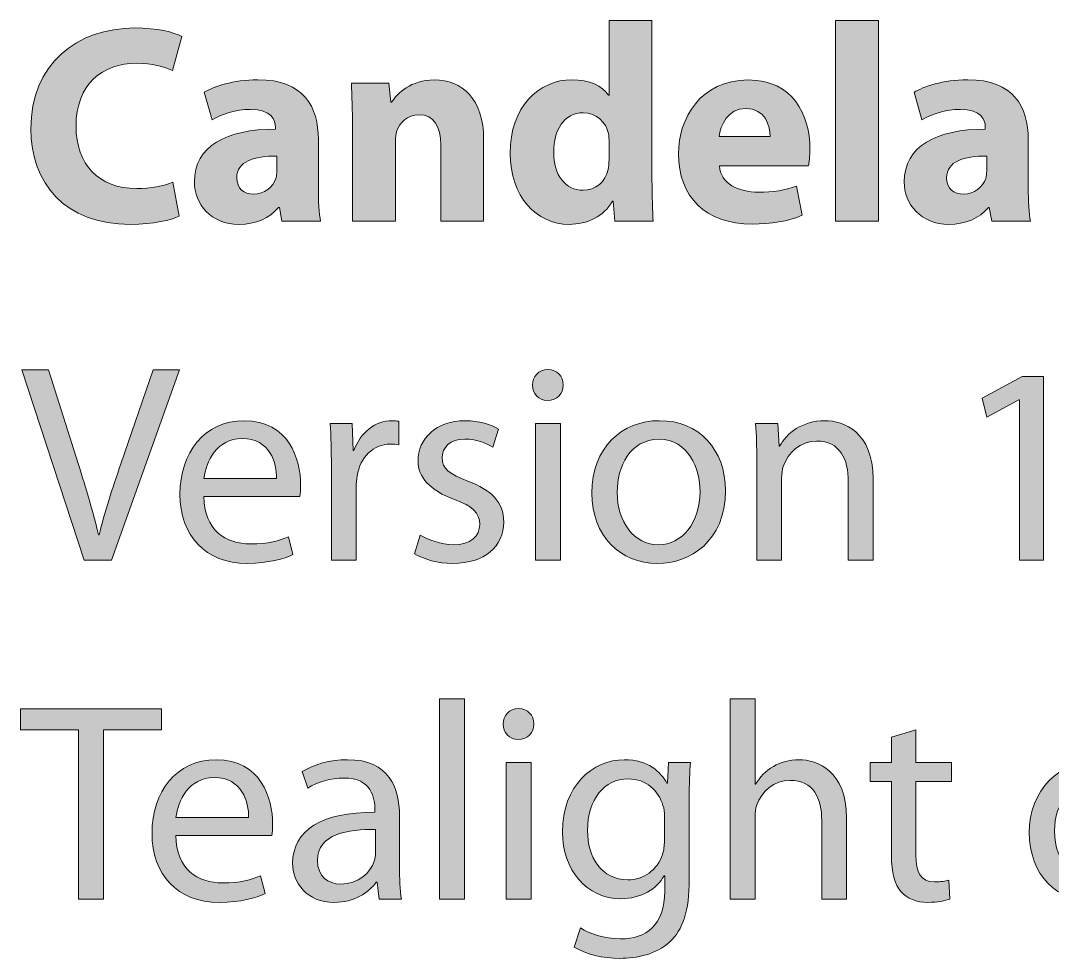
# Model space of a CAD drawing. Header units: inches. Extents: x 8 to 183, y -149 to -13.
# Drawn here: x 105.48 to 125.57, y -98.64 to -80.38 of the extents above; entities that cross this region are included whole.
import ezdxf

# ---------------------------------------------------------------- set-up
doc = ezdxf.new("R2010")
doc.units = ezdxf.units.IN
doc.header["$MEASUREMENT"] = 0
doc.layers.add('Layer 1', color=7, linetype='Continuous')

# ---------------------------------------------------------------- blocks, each defined once
blk = doc.blocks.new('block 7')
at = {"layer": 'Layer 1'}
h = blk.add_hatch(color=7, dxfattribs=at)
h.dxf.hatch_style = 2
edge = h.paths.add_edge_path()
edge.add_spline(control_points=[(108.565, -84.189), (108.417, -84.26), (108.064, -84.348), (107.619, -84.348), (106.337, -84.348), (105.677, -83.545), (105.677, -82.489), (105.677, -81.224), (106.579, -80.525), (107.701, -80.525), (108.136, -80.525), (108.466, -80.607), (108.615, -80.69), (108.615, -80.69), (108.439, -81.35), (108.439, -81.35), (108.274, -81.278), (108.037, -81.212), (107.734, -81.212), (107.074, -81.212), (106.557, -81.614), (106.557, -82.439), (106.557, -83.182), (106.997, -83.65), (107.74, -83.65), (107.998, -83.65), (108.274, -83.6), (108.444, -83.529), (108.444, -83.529), (108.565, -84.189), (108.565, -84.189)], knot_values=[0, 0, 0, 0, 1, 1, 1, 2, 2, 2, 3, 3, 3, 4, 4, 4, 5, 5, 5, 6, 6, 6, 7, 7, 7, 8, 8, 8, 9, 9, 9, 10, 10, 10, 10], degree=3, periodic=1)
h = blk.add_hatch(color=7, dxfattribs=at)
h.dxf.hatch_style = 2
edge = h.paths.add_edge_path()
edge.add_spline(control_points=[(117.772, -80.382), (117.772, -80.382), (117.772, -83.485), (117.772, -83.485), (117.772, -83.787), (117.783, -84.106), (117.794, -84.288), (117.794, -84.288), (117.051, -84.288), (117.051, -84.288), (117.051, -84.288), (117.018, -83.897), (117.018, -83.897), (117.018, -83.897), (117.002, -83.897), (117.002, -83.897), (116.837, -84.194), (116.507, -84.348), (116.16, -84.348), (115.522, -84.348), (115.01, -83.804), (115.01, -82.967), (115.005, -82.06), (115.572, -81.532), (116.215, -81.532), (116.551, -81.532), (116.804, -81.653), (116.925, -81.834), (116.925, -81.834), (116.936, -81.834), (116.936, -81.834), (116.936, -81.834), (116.936, -80.382), (116.936, -80.382), (116.936, -80.382), (117.772, -80.382), (117.772, -80.382)], knot_values=[0, 0, 0, 0, 1, 1, 1, 2, 2, 2, 3, 3, 3, 4, 4, 4, 5, 5, 5, 6, 6, 6, 7, 7, 7, 8, 8, 8, 9, 9, 9, 10, 10, 10, 11, 11, 11, 12, 12, 12, 12], degree=3, periodic=1)
edge = h.paths.add_edge_path()
edge.add_spline(control_points=[(116.936, -82.736), (116.936, -82.692), (116.936, -82.632), (116.925, -82.582), (116.875, -82.362), (116.694, -82.175), (116.435, -82.175), (116.05, -82.175), (115.858, -82.516), (115.858, -82.94), (115.858, -83.397), (116.083, -83.683), (116.43, -83.683), (116.672, -83.683), (116.87, -83.518), (116.919, -83.281), (116.93, -83.22), (116.936, -83.154), (116.936, -83.089), (116.936, -83.089), (116.936, -82.736), (116.936, -82.736)], knot_values=[0, 0, 0, 0, 1, 1, 1, 2, 2, 2, 3, 3, 3, 4, 4, 4, 5, 5, 5, 6, 6, 6, 7, 7, 7, 7], degree=3, periodic=1)
h = blk.add_hatch(color=7, dxfattribs=at)
h.dxf.hatch_style = 2
h.paths.add_polyline_path([(121.346, -80.382), (122.182, -80.382), (122.182, -84.288), (121.346, -84.288)])
h = blk.add_hatch(color=7, dxfattribs=at)
h.dxf.hatch_style = 2
edge = h.paths.add_edge_path()
edge.add_spline(control_points=[(111.276, -83.639), (111.276, -83.892), (111.287, -84.139), (111.32, -84.288), (111.32, -84.288), (110.567, -84.288), (110.567, -84.288), (110.567, -84.288), (110.517, -84.018), (110.517, -84.018), (110.517, -84.018), (110.501, -84.018), (110.501, -84.018), (110.325, -84.233), (110.05, -84.348), (109.73, -84.348), (109.186, -84.348), (108.861, -83.952), (108.861, -83.523), (108.861, -82.824), (109.488, -82.494), (110.44, -82.494), (110.44, -82.494), (110.44, -82.461), (110.44, -82.461), (110.44, -82.313), (110.363, -82.109), (109.951, -82.109), (109.675, -82.109), (109.384, -82.203), (109.208, -82.313), (109.208, -82.313), (109.054, -81.774), (109.054, -81.774), (109.241, -81.669), (109.61, -81.532), (110.099, -81.532), (110.996, -81.532), (111.276, -82.06), (111.276, -82.698), (111.276, -82.698), (111.276, -83.639), (111.276, -83.639)], knot_values=[0, 0, 0, 0, 1, 1, 1, 2, 2, 2, 3, 3, 3, 4, 4, 4, 5, 5, 5, 6, 6, 6, 7, 7, 7, 8, 8, 8, 9, 9, 9, 10, 10, 10, 11, 11, 11, 12, 12, 12, 13, 13, 13, 14, 14, 14, 14], degree=3, periodic=1)
edge = h.paths.add_edge_path()
edge.add_spline(control_points=[(110.468, -83.017), (110.027, -83.017), (109.686, -83.121), (109.686, -83.441), (109.686, -83.655), (109.829, -83.76), (110.016, -83.76), (110.22, -83.76), (110.396, -83.622), (110.451, -83.452), (110.462, -83.408), (110.468, -83.358), (110.468, -83.308), (110.468, -83.308), (110.468, -83.017), (110.468, -83.017)], knot_values=[0, 0, 0, 0, 1, 1, 1, 2, 2, 2, 3, 3, 3, 4, 4, 4, 5, 5, 5, 5], degree=3, periodic=1)
h = blk.add_hatch(color=7, dxfattribs=at)
h.dxf.hatch_style = 2
edge = h.paths.add_edge_path()
edge.add_spline(control_points=[(111.941, -82.456), (111.941, -82.12), (111.93, -81.84), (111.919, -81.598), (111.919, -81.598), (112.645, -81.598), (112.645, -81.598), (112.645, -81.598), (112.684, -81.972), (112.684, -81.972), (112.684, -81.972), (112.701, -81.972), (112.701, -81.972), (112.81, -81.796), (113.08, -81.537), (113.531, -81.537), (114.081, -81.537), (114.494, -81.906), (114.494, -82.698), (114.494, -82.698), (114.494, -84.288), (114.494, -84.288), (114.494, -84.288), (113.658, -84.288), (113.658, -84.288), (113.658, -84.288), (113.658, -82.797), (113.658, -82.797), (113.658, -82.45), (113.537, -82.214), (113.234, -82.214), (113.003, -82.214), (112.866, -82.373), (112.805, -82.527), (112.783, -82.582), (112.778, -82.659), (112.778, -82.736), (112.778, -82.736), (112.778, -84.288), (112.778, -84.288), (112.778, -84.288), (111.941, -84.288), (111.941, -84.288), (111.941, -84.288), (111.941, -82.456), (111.941, -82.456)], knot_values=[0, 0, 0, 0, 1, 1, 1, 2, 2, 2, 3, 3, 3, 4, 4, 4, 5, 5, 5, 6, 6, 6, 7, 7, 7, 8, 8, 8, 9, 9, 9, 10, 10, 10, 11, 11, 11, 12, 12, 12, 13, 13, 13, 14, 14, 14, 15, 15, 15, 15], degree=3, periodic=1)
h = blk.add_hatch(color=7, dxfattribs=at)
h.dxf.hatch_style = 2
edge = h.paths.add_edge_path()
edge.add_spline(control_points=[(119.086, -83.209), (119.108, -83.556), (119.455, -83.721), (119.845, -83.721), (120.131, -83.721), (120.362, -83.683), (120.588, -83.606), (120.588, -83.606), (120.698, -84.172), (120.698, -84.172), (120.423, -84.288), (120.087, -84.343), (119.724, -84.343), (118.811, -84.343), (118.288, -83.815), (118.288, -82.973), (118.288, -82.291), (118.712, -81.537), (119.647, -81.537), (120.516, -81.537), (120.846, -82.214), (120.846, -82.879), (120.846, -83.022), (120.83, -83.149), (120.819, -83.209), (120.819, -83.209), (119.086, -83.209), (119.086, -83.209)], knot_values=[0, 0, 0, 0, 1, 1, 1, 2, 2, 2, 3, 3, 3, 4, 4, 4, 5, 5, 5, 6, 6, 6, 7, 7, 7, 8, 8, 8, 9, 9, 9, 9], degree=3, periodic=1)
edge = h.paths.add_edge_path()
edge.add_spline(control_points=[(120.071, -82.637), (120.071, -82.434), (119.983, -82.093), (119.598, -82.093), (119.246, -82.093), (119.103, -82.417), (119.08, -82.637), (119.08, -82.637), (120.071, -82.637), (120.071, -82.637)], knot_values=[0, 0, 0, 0, 1, 1, 1, 2, 2, 2, 3, 3, 3, 3], degree=3, periodic=1)
h = blk.add_hatch(color=7, dxfattribs=at)
h.dxf.hatch_style = 2
edge = h.paths.add_edge_path()
edge.add_spline(control_points=[(125.098, -83.639), (125.098, -83.892), (125.109, -84.139), (125.142, -84.288), (125.142, -84.288), (124.388, -84.288), (124.388, -84.288), (124.388, -84.288), (124.339, -84.018), (124.339, -84.018), (124.339, -84.018), (124.322, -84.018), (124.322, -84.018), (124.146, -84.233), (123.871, -84.348), (123.552, -84.348), (123.008, -84.348), (122.683, -83.952), (122.683, -83.523), (122.683, -82.824), (123.31, -82.494), (124.262, -82.494), (124.262, -82.494), (124.262, -82.461), (124.262, -82.461), (124.262, -82.313), (124.185, -82.109), (123.772, -82.109), (123.497, -82.109), (123.205, -82.203), (123.029, -82.313), (123.029, -82.313), (122.875, -81.774), (122.875, -81.774), (123.062, -81.669), (123.431, -81.532), (123.921, -81.532), (124.817, -81.532), (125.098, -82.06), (125.098, -82.698), (125.098, -82.698), (125.098, -83.639), (125.098, -83.639)], knot_values=[0, 0, 0, 0, 1, 1, 1, 2, 2, 2, 3, 3, 3, 4, 4, 4, 5, 5, 5, 6, 6, 6, 7, 7, 7, 8, 8, 8, 9, 9, 9, 10, 10, 10, 11, 11, 11, 12, 12, 12, 13, 13, 13, 14, 14, 14, 14], degree=3, periodic=1)
edge = h.paths.add_edge_path()
edge.add_spline(control_points=[(124.289, -83.017), (123.849, -83.017), (123.508, -83.121), (123.508, -83.441), (123.508, -83.655), (123.651, -83.76), (123.838, -83.76), (124.042, -83.76), (124.218, -83.622), (124.273, -83.452), (124.284, -83.408), (124.289, -83.358), (124.289, -83.308), (124.289, -83.308), (124.289, -83.017), (124.289, -83.017)], knot_values=[0, 0, 0, 0, 1, 1, 1, 2, 2, 2, 3, 3, 3, 4, 4, 4, 5, 5, 5, 5], degree=3, periodic=1)
h = blk.add_hatch(color=7, dxfattribs=at)
h.dxf.hatch_style = 2
edge = h.paths.add_edge_path()
edge.add_spline(control_points=[(106.717, -90.888), (106.717, -90.888), (105.501, -87.18), (105.501, -87.18), (105.501, -87.18), (106.024, -87.18), (106.024, -87.18), (106.024, -87.18), (106.601, -89.006), (106.601, -89.006), (106.755, -89.507), (106.893, -89.958), (106.997, -90.393), (106.997, -90.393), (107.008, -90.393), (107.008, -90.393), (107.113, -89.964), (107.261, -89.496), (107.432, -89.012), (107.432, -89.012), (108.059, -87.18), (108.059, -87.18), (108.059, -87.18), (108.571, -87.18), (108.571, -87.18), (108.571, -87.18), (107.245, -90.888), (107.245, -90.888), (107.245, -90.888), (106.717, -90.888), (106.717, -90.888)], knot_values=[0, 0, 0, 0, 1, 1, 1, 2, 2, 2, 3, 3, 3, 4, 4, 4, 5, 5, 5, 6, 6, 6, 7, 7, 7, 8, 8, 8, 9, 9, 9, 10, 10, 10, 10], degree=3, periodic=1)
h = blk.add_hatch(color=7, dxfattribs=at)
h.dxf.hatch_style = 2
edge = h.paths.add_edge_path()
edge.add_spline(control_points=[(116.044, -87.477), (116.044, -87.642), (115.929, -87.774), (115.736, -87.774), (115.56, -87.774), (115.445, -87.642), (115.445, -87.477), (115.445, -87.312), (115.566, -87.174), (115.747, -87.174), (115.923, -87.174), (116.044, -87.306), (116.044, -87.477)], knot_values=[0, 0, 0, 0, 1, 1, 1, 2, 2, 2, 3, 3, 3, 4, 4, 4, 4], degree=3, periodic=1)
h.paths.add_polyline_path([(115.505, -90.888), (115.505, -88.225), (115.99, -88.225), (115.99, -90.888)])
h = blk.add_hatch(color=7, dxfattribs=at)
h.dxf.hatch_style = 2
h.paths.add_polyline_path([(124.927, -87.763), (124.916, -87.763), (124.294, -88.099), (124.201, -87.73), (124.982, -87.312), (125.395, -87.312), (125.395, -90.888), (124.927, -90.888)])
h = blk.add_hatch(color=7, dxfattribs=at)
h.dxf.hatch_style = 2
edge = h.paths.add_edge_path()
edge.add_spline(control_points=[(109.043, -89.644), (109.054, -90.299), (109.467, -90.569), (109.956, -90.569), (110.303, -90.569), (110.517, -90.508), (110.693, -90.431), (110.693, -90.431), (110.782, -90.778), (110.782, -90.778), (110.611, -90.855), (110.314, -90.948), (109.89, -90.948), (109.07, -90.948), (108.581, -90.403), (108.581, -89.6), (108.581, -88.797), (109.054, -88.17), (109.83, -88.17), (110.704, -88.17), (110.93, -88.929), (110.93, -89.419), (110.93, -89.518), (110.925, -89.589), (110.914, -89.644), (110.914, -89.644), (109.043, -89.644), (109.043, -89.644)], knot_values=[0, 0, 0, 0, 1, 1, 1, 2, 2, 2, 3, 3, 3, 4, 4, 4, 5, 5, 5, 6, 6, 6, 7, 7, 7, 8, 8, 8, 9, 9, 9, 9], degree=3, periodic=1)
edge = h.paths.add_edge_path()
edge.add_spline(control_points=[(110.462, -89.298), (110.468, -88.995), (110.336, -88.517), (109.791, -88.517), (109.296, -88.517), (109.087, -88.962), (109.048, -89.298), (109.048, -89.298), (110.462, -89.298), (110.462, -89.298)], knot_values=[0, 0, 0, 0, 1, 1, 1, 2, 2, 2, 3, 3, 3, 3], degree=3, periodic=1)
h = blk.add_hatch(color=7, dxfattribs=at)
h.dxf.hatch_style = 2
edge = h.paths.add_edge_path()
edge.add_spline(control_points=[(111.529, -89.056), (111.529, -88.742), (111.524, -88.473), (111.507, -88.225), (111.507, -88.225), (111.931, -88.225), (111.931, -88.225), (111.931, -88.225), (111.953, -88.753), (111.953, -88.753), (111.953, -88.753), (111.969, -88.753), (111.969, -88.753), (112.09, -88.396), (112.387, -88.17), (112.712, -88.17), (112.761, -88.17), (112.8, -88.176), (112.844, -88.181), (112.844, -88.181), (112.844, -88.638), (112.844, -88.638), (112.794, -88.627), (112.745, -88.627), (112.679, -88.627), (112.338, -88.627), (112.096, -88.88), (112.03, -89.243), (112.019, -89.309), (112.013, -89.391), (112.013, -89.468), (112.013, -89.468), (112.013, -90.888), (112.013, -90.888), (112.013, -90.888), (111.529, -90.888), (111.529, -90.888), (111.529, -90.888), (111.529, -89.056), (111.529, -89.056)], knot_values=[0, 0, 0, 0, 1, 1, 1, 2, 2, 2, 3, 3, 3, 4, 4, 4, 5, 5, 5, 6, 6, 6, 7, 7, 7, 8, 8, 8, 9, 9, 9, 10, 10, 10, 11, 11, 11, 12, 12, 12, 13, 13, 13, 13], degree=3, periodic=1)
h = blk.add_hatch(color=7, dxfattribs=at)
h.dxf.hatch_style = 2
edge = h.paths.add_edge_path()
edge.add_spline(control_points=[(113.261, -90.398), (113.41, -90.486), (113.663, -90.585), (113.905, -90.585), (114.251, -90.585), (114.417, -90.415), (114.417, -90.189), (114.417, -89.958), (114.279, -89.837), (113.927, -89.705), (113.443, -89.529), (113.217, -89.27), (113.217, -88.951), (113.217, -88.522), (113.569, -88.17), (114.136, -88.17), (114.405, -88.17), (114.642, -88.242), (114.785, -88.335), (114.785, -88.335), (114.67, -88.687), (114.67, -88.687), (114.565, -88.621), (114.373, -88.528), (114.125, -88.528), (113.839, -88.528), (113.685, -88.693), (113.685, -88.891), (113.685, -89.111), (113.839, -89.21), (114.186, -89.347), (114.642, -89.518), (114.884, -89.749), (114.884, -90.145), (114.884, -90.618), (114.516, -90.948), (113.894, -90.948), (113.602, -90.948), (113.333, -90.871), (113.146, -90.761), (113.146, -90.761), (113.261, -90.398), (113.261, -90.398)], knot_values=[0, 0, 0, 0, 1, 1, 1, 2, 2, 2, 3, 3, 3, 4, 4, 4, 5, 5, 5, 6, 6, 6, 7, 7, 7, 8, 8, 8, 9, 9, 9, 10, 10, 10, 11, 11, 11, 12, 12, 12, 13, 13, 13, 14, 14, 14, 14], degree=3, periodic=1)
h = blk.add_hatch(color=7, dxfattribs=at)
h.dxf.hatch_style = 2
edge = h.paths.add_edge_path()
edge.add_spline(control_points=[(119.202, -89.534), (119.202, -90.519), (118.514, -90.948), (117.876, -90.948), (117.161, -90.948), (116.6, -90.42), (116.6, -89.578), (116.6, -88.693), (117.188, -88.17), (117.92, -88.17), (118.685, -88.17), (119.202, -88.726), (119.202, -89.534)], knot_values=[0, 0, 0, 0, 1, 1, 1, 2, 2, 2, 3, 3, 3, 4, 4, 4, 4], degree=3, periodic=1)
edge = h.paths.add_edge_path()
edge.add_spline(control_points=[(117.095, -89.562), (117.095, -90.145), (117.425, -90.585), (117.898, -90.585), (118.36, -90.585), (118.707, -90.15), (118.707, -89.551), (118.707, -89.1), (118.481, -88.533), (117.909, -88.533), (117.342, -88.533), (117.095, -89.061), (117.095, -89.562)], knot_values=[0, 0, 0, 0, 1, 1, 1, 2, 2, 2, 3, 3, 3, 4, 4, 4, 4], degree=3, periodic=1)
h = blk.add_hatch(color=7, dxfattribs=at)
h.dxf.hatch_style = 2
edge = h.paths.add_edge_path()
edge.add_spline(control_points=[(119.812, -88.946), (119.812, -88.665), (119.806, -88.445), (119.79, -88.225), (119.79, -88.225), (120.219, -88.225), (120.219, -88.225), (120.219, -88.225), (120.247, -88.665), (120.247, -88.665), (120.247, -88.665), (120.257, -88.665), (120.257, -88.665), (120.39, -88.418), (120.698, -88.17), (121.138, -88.17), (121.506, -88.17), (122.078, -88.39), (122.078, -89.303), (122.078, -89.303), (122.078, -90.888), (122.078, -90.888), (122.078, -90.888), (121.594, -90.888), (121.594, -90.888), (121.594, -90.888), (121.594, -89.353), (121.594, -89.353), (121.594, -88.924), (121.435, -88.566), (120.978, -88.566), (120.665, -88.566), (120.417, -88.792), (120.329, -89.061), (120.307, -89.122), (120.296, -89.204), (120.296, -89.287), (120.296, -89.287), (120.296, -90.888), (120.296, -90.888), (120.296, -90.888), (119.812, -90.888), (119.812, -90.888), (119.812, -90.888), (119.812, -88.946), (119.812, -88.946)], knot_values=[0, 0, 0, 0, 1, 1, 1, 2, 2, 2, 3, 3, 3, 4, 4, 4, 5, 5, 5, 6, 6, 6, 7, 7, 7, 8, 8, 8, 9, 9, 9, 10, 10, 10, 11, 11, 11, 12, 12, 12, 13, 13, 13, 14, 14, 14, 15, 15, 15, 15], degree=3, periodic=1)
h = blk.add_hatch(color=7, dxfattribs=at)
h.dxf.hatch_style = 2
h.paths.add_polyline_path([(113.635, -93.582), (114.12, -93.582), (114.12, -97.488), (113.635, -97.488)])
h = blk.add_hatch(color=7, dxfattribs=at)
h.dxf.hatch_style = 2
edge = h.paths.add_edge_path()
edge.add_spline(control_points=[(119.295, -93.582), (119.295, -93.582), (119.779, -93.582), (119.779, -93.582), (119.779, -93.582), (119.779, -95.249), (119.779, -95.249), (119.779, -95.249), (119.79, -95.249), (119.79, -95.249), (119.867, -95.111), (119.988, -94.985), (120.136, -94.902), (120.279, -94.82), (120.45, -94.77), (120.631, -94.77), (120.989, -94.77), (121.561, -94.99), (121.561, -95.903), (121.561, -95.903), (121.561, -97.488), (121.561, -97.488), (121.561, -97.488), (121.077, -97.488), (121.077, -97.488), (121.077, -97.488), (121.077, -95.958), (121.077, -95.958), (121.077, -95.529), (120.918, -95.172), (120.461, -95.172), (120.147, -95.172), (119.906, -95.392), (119.812, -95.65), (119.784, -95.722), (119.779, -95.793), (119.779, -95.881), (119.779, -95.881), (119.779, -97.488), (119.779, -97.488), (119.779, -97.488), (119.295, -97.488), (119.295, -97.488), (119.295, -97.488), (119.295, -93.582), (119.295, -93.582)], knot_values=[0, 0, 0, 0, 1, 1, 1, 2, 2, 2, 3, 3, 3, 4, 4, 4, 5, 5, 5, 6, 6, 6, 7, 7, 7, 8, 8, 8, 9, 9, 9, 10, 10, 10, 11, 11, 11, 12, 12, 12, 13, 13, 13, 14, 14, 14, 15, 15, 15, 15], degree=3, periodic=1)
h = blk.add_hatch(color=7, dxfattribs=at)
h.dxf.hatch_style = 2
h.paths.add_polyline_path([(106.606, -94.187), (105.479, -94.187), (105.479, -93.78), (108.224, -93.78), (108.224, -94.187), (107.091, -94.187), (107.091, -97.488), (106.606, -97.488)])
h = blk.add_hatch(color=7, dxfattribs=at)
h.dxf.hatch_style = 2
edge = h.paths.add_edge_path()
edge.add_spline(control_points=[(115.472, -94.077), (115.472, -94.242), (115.357, -94.374), (115.164, -94.374), (114.988, -94.374), (114.873, -94.242), (114.873, -94.077), (114.873, -93.912), (114.994, -93.774), (115.175, -93.774), (115.352, -93.774), (115.472, -93.906), (115.472, -94.077)], knot_values=[0, 0, 0, 0, 1, 1, 1, 2, 2, 2, 3, 3, 3, 4, 4, 4, 4], degree=3, periodic=1)
h.paths.add_polyline_path([(114.933, -97.488), (114.933, -94.825), (115.417, -94.825), (115.417, -97.488)])
h = blk.add_hatch(color=7, dxfattribs=at)
h.dxf.hatch_style = 2
edge = h.paths.add_edge_path()
edge.add_spline(control_points=[(122.908, -94.187), (122.908, -94.187), (122.908, -94.825), (122.908, -94.825), (122.908, -94.825), (123.601, -94.825), (123.601, -94.825), (123.601, -94.825), (123.601, -95.194), (123.601, -95.194), (123.601, -95.194), (122.908, -95.194), (122.908, -95.194), (122.908, -95.194), (122.908, -96.63), (122.908, -96.63), (122.908, -96.96), (123.002, -97.147), (123.271, -97.147), (123.403, -97.147), (123.481, -97.136), (123.552, -97.114), (123.552, -97.114), (123.574, -97.482), (123.574, -97.482), (123.481, -97.515), (123.332, -97.548), (123.145, -97.548), (122.919, -97.548), (122.738, -97.471), (122.622, -97.345), (122.49, -97.196), (122.435, -96.96), (122.435, -96.646), (122.435, -96.646), (122.435, -95.194), (122.435, -95.194), (122.435, -95.194), (122.023, -95.194), (122.023, -95.194), (122.023, -95.194), (122.023, -94.825), (122.023, -94.825), (122.023, -94.825), (122.435, -94.825), (122.435, -94.825), (122.435, -94.825), (122.435, -94.33), (122.435, -94.33), (122.435, -94.33), (122.908, -94.187), (122.908, -94.187)], knot_values=[0, 0, 0, 0, 1, 1, 1, 2, 2, 2, 3, 3, 3, 4, 4, 4, 5, 5, 5, 6, 6, 6, 7, 7, 7, 8, 8, 8, 9, 9, 9, 10, 10, 10, 11, 11, 11, 12, 12, 12, 13, 13, 13, 14, 14, 14, 15, 15, 15, 16, 16, 16, 17, 17, 17, 17], degree=3, periodic=1)
h = blk.add_hatch(color=7, dxfattribs=at)
h.dxf.hatch_style = 2
edge = h.paths.add_edge_path()
edge.add_spline(control_points=[(108.499, -96.244), (108.51, -96.899), (108.922, -97.169), (109.412, -97.169), (109.758, -97.169), (109.973, -97.108), (110.149, -97.031), (110.149, -97.031), (110.237, -97.378), (110.237, -97.378), (110.066, -97.455), (109.769, -97.548), (109.346, -97.548), (108.526, -97.548), (108.037, -97.004), (108.037, -96.201), (108.037, -95.397), (108.51, -94.77), (109.285, -94.77), (110.16, -94.77), (110.385, -95.529), (110.385, -96.019), (110.385, -96.118), (110.38, -96.19), (110.369, -96.244), (110.369, -96.244), (108.499, -96.244), (108.499, -96.244)], knot_values=[0, 0, 0, 0, 1, 1, 1, 2, 2, 2, 3, 3, 3, 4, 4, 4, 5, 5, 5, 6, 6, 6, 7, 7, 7, 8, 8, 8, 9, 9, 9, 9], degree=3, periodic=1)
edge = h.paths.add_edge_path()
edge.add_spline(control_points=[(109.918, -95.898), (109.923, -95.595), (109.791, -95.117), (109.247, -95.117), (108.752, -95.117), (108.543, -95.562), (108.504, -95.898), (108.504, -95.898), (109.918, -95.898), (109.918, -95.898)], knot_values=[0, 0, 0, 0, 1, 1, 1, 2, 2, 2, 3, 3, 3, 3], degree=3, periodic=1)
h = blk.add_hatch(color=7, dxfattribs=at)
h.dxf.hatch_style = 2
edge = h.paths.add_edge_path()
edge.add_spline(control_points=[(112.855, -96.85), (112.855, -97.081), (112.866, -97.306), (112.893, -97.488), (112.893, -97.488), (112.459, -97.488), (112.459, -97.488), (112.459, -97.488), (112.42, -97.152), (112.42, -97.152), (112.42, -97.152), (112.404, -97.152), (112.404, -97.152), (112.255, -97.361), (111.969, -97.548), (111.589, -97.548), (111.05, -97.548), (110.775, -97.169), (110.775, -96.784), (110.775, -96.14), (111.347, -95.788), (112.376, -95.793), (112.376, -95.793), (112.376, -95.738), (112.376, -95.738), (112.376, -95.524), (112.316, -95.122), (111.771, -95.128), (111.518, -95.128), (111.259, -95.199), (111.072, -95.326), (111.072, -95.326), (110.962, -95.001), (110.962, -95.001), (111.182, -94.864), (111.507, -94.77), (111.843, -94.77), (112.657, -94.77), (112.855, -95.326), (112.855, -95.854), (112.855, -95.854), (112.855, -96.85), (112.855, -96.85)], knot_values=[0, 0, 0, 0, 1, 1, 1, 2, 2, 2, 3, 3, 3, 4, 4, 4, 5, 5, 5, 6, 6, 6, 7, 7, 7, 8, 8, 8, 9, 9, 9, 10, 10, 10, 11, 11, 11, 12, 12, 12, 13, 13, 13, 14, 14, 14, 14], degree=3, periodic=1)
edge = h.paths.add_edge_path()
edge.add_spline(control_points=[(112.387, -96.129), (111.859, -96.118), (111.259, -96.212), (111.259, -96.729), (111.259, -97.048), (111.469, -97.191), (111.71, -97.191), (112.062, -97.191), (112.288, -96.971), (112.365, -96.745), (112.382, -96.69), (112.387, -96.635), (112.387, -96.591), (112.387, -96.591), (112.387, -96.129), (112.387, -96.129)], knot_values=[0, 0, 0, 0, 1, 1, 1, 2, 2, 2, 3, 3, 3, 4, 4, 4, 5, 5, 5, 5], degree=3, periodic=1)
h = blk.add_hatch(color=7, dxfattribs=at)
h.dxf.hatch_style = 2
edge = h.paths.add_edge_path()
edge.add_spline(control_points=[(118.498, -97.097), (118.498, -97.713), (118.371, -98.082), (118.118, -98.319), (117.854, -98.555), (117.48, -98.638), (117.144, -98.638), (116.825, -98.638), (116.473, -98.561), (116.259, -98.417), (116.259, -98.417), (116.38, -98.044), (116.38, -98.044), (116.556, -98.159), (116.831, -98.258), (117.161, -98.258), (117.656, -98.258), (118.019, -97.999), (118.019, -97.323), (118.019, -97.323), (118.019, -97.031), (118.019, -97.031), (118.019, -97.031), (118.008, -97.031), (118.008, -97.031), (117.865, -97.279), (117.574, -97.477), (117.161, -97.477), (116.501, -97.477), (116.028, -96.916), (116.028, -96.179), (116.028, -95.276), (116.616, -94.77), (117.233, -94.77), (117.695, -94.77), (117.942, -95.007), (118.063, -95.227), (118.063, -95.227), (118.074, -95.227), (118.074, -95.227), (118.074, -95.227), (118.091, -94.825), (118.091, -94.825), (118.091, -94.825), (118.52, -94.825), (118.52, -94.825), (118.503, -95.012), (118.498, -95.232), (118.498, -95.551), (118.498, -95.551), (118.498, -97.097), (118.498, -97.097)], knot_values=[0, 0, 0, 0, 1, 1, 1, 2, 2, 2, 3, 3, 3, 4, 4, 4, 5, 5, 5, 6, 6, 6, 7, 7, 7, 8, 8, 8, 9, 9, 9, 10, 10, 10, 11, 11, 11, 12, 12, 12, 13, 13, 13, 14, 14, 14, 15, 15, 15, 16, 16, 16, 17, 17, 17, 17], degree=3, periodic=1)
edge = h.paths.add_edge_path()
edge.add_spline(control_points=[(118.014, -95.876), (118.014, -95.793), (118.008, -95.722), (117.986, -95.661), (117.898, -95.375), (117.667, -95.144), (117.309, -95.144), (116.847, -95.144), (116.517, -95.535), (116.517, -96.151), (116.517, -96.674), (116.787, -97.108), (117.304, -97.108), (117.607, -97.108), (117.876, -96.921), (117.975, -96.613), (118.003, -96.531), (118.014, -96.437), (118.014, -96.355), (118.014, -96.355), (118.014, -95.876), (118.014, -95.876)], knot_values=[0, 0, 0, 0, 1, 1, 1, 2, 2, 2, 3, 3, 3, 4, 4, 4, 5, 5, 5, 6, 6, 6, 7, 7, 7, 7], degree=3, periodic=1)
h = blk.add_hatch(color=7, dxfattribs=at)
h.dxf.hatch_style = 2
edge = h.paths.add_edge_path()
edge.add_spline(control_points=[(127.21, -97.394), (127.083, -97.455), (126.803, -97.548), (126.445, -97.548), (125.642, -97.548), (125.119, -97.004), (125.119, -96.19), (125.119, -95.37), (125.68, -94.77), (126.549, -94.77), (126.835, -94.77), (127.089, -94.842), (127.221, -94.913), (127.221, -94.913), (127.111, -95.282), (127.111, -95.282), (126.995, -95.221), (126.813, -95.155), (126.549, -95.155), (125.939, -95.155), (125.609, -95.612), (125.609, -96.162), (125.609, -96.778), (126.005, -97.158), (126.533, -97.158), (126.808, -97.158), (126.989, -97.092), (127.127, -97.031), (127.127, -97.031), (127.21, -97.394), (127.21, -97.394)], knot_values=[0, 0, 0, 0, 1, 1, 1, 2, 2, 2, 3, 3, 3, 4, 4, 4, 5, 5, 5, 6, 6, 6, 7, 7, 7, 8, 8, 8, 9, 9, 9, 10, 10, 10, 10], degree=3, periodic=1)
at = {"layer": 'Layer 1', "lineweight": 0}
for points in [[(121.346, -80.382), (122.182, -80.382), (122.182, -84.288), (121.346, -84.288), (121.346, -80.382)], [(124.927, -87.763), (124.916, -87.763), (124.294, -88.099), (124.201, -87.73), (124.982, -87.312), (125.395, -87.312), (125.395, -90.888), (124.927, -90.888), (124.927, -87.763)], [(115.505, -90.888), (115.505, -88.225), (115.99, -88.225), (115.99, -90.888), (115.505, -90.888)], [(113.635, -93.582), (114.12, -93.582), (114.12, -97.488), (113.635, -97.488), (113.635, -93.582)], [(106.606, -94.187), (105.479, -94.187), (105.479, -93.78), (108.224, -93.78), (108.224, -94.187), (107.091, -94.187), (107.091, -97.488), (106.606, -97.488), (106.606, -94.187)], [(114.933, -97.488), (114.933, -94.825), (115.417, -94.825), (115.417, -97.488), (114.933, -97.488)]]:
    blk.add_lwpolyline(points, dxfattribs=at)
for points, knots in [([(108.565, -84.189), (108.417, -84.26), (108.064, -84.348), (107.619, -84.348), (106.337, -84.348), (105.677, -83.545), (105.677, -82.489), (105.677, -81.224), (106.579, -80.525), (107.701, -80.525), (108.136, -80.525), (108.466, -80.607), (108.615, -80.69), (108.615, -80.69), (108.439, -81.35), (108.439, -81.35), (108.274, -81.278), (108.037, -81.212), (107.734, -81.212), (107.074, -81.212), (106.557, -81.614), (106.557, -82.439), (106.557, -83.182), (106.997, -83.65), (107.74, -83.65), (107.998, -83.65), (108.274, -83.6), (108.444, -83.529), (108.444, -83.529), (108.565, -84.189), (108.565, -84.189)], [0, 0, 0, 0, 1, 1, 1, 2, 2, 2, 3, 3, 3, 4, 4, 4, 5, 5, 5, 6, 6, 6, 7, 7, 7, 8, 8, 8, 9, 9, 9, 10, 10, 10, 10]), ([(117.772, -80.382), (117.772, -80.382), (117.772, -83.485), (117.772, -83.485), (117.772, -83.787), (117.783, -84.106), (117.794, -84.288), (117.794, -84.288), (117.051, -84.288), (117.051, -84.288), (117.051, -84.288), (117.018, -83.897), (117.018, -83.897), (117.018, -83.897), (117.002, -83.897), (117.002, -83.897), (116.837, -84.194), (116.507, -84.348), (116.16, -84.348), (115.522, -84.348), (115.01, -83.804), (115.01, -82.967), (115.005, -82.06), (115.572, -81.532), (116.215, -81.532), (116.551, -81.532), (116.804, -81.653), (116.925, -81.834), (116.925, -81.834), (116.936, -81.834), (116.936, -81.834), (116.936, -81.834), (116.936, -80.382), (116.936, -80.382), (116.936, -80.382), (117.772, -80.382), (117.772, -80.382)], [0, 0, 0, 0, 1, 1, 1, 2, 2, 2, 3, 3, 3, 4, 4, 4, 5, 5, 5, 6, 6, 6, 7, 7, 7, 8, 8, 8, 9, 9, 9, 10, 10, 10, 11, 11, 11, 12, 12, 12, 12]), ([(111.276, -83.639), (111.276, -83.892), (111.287, -84.139), (111.32, -84.288), (111.32, -84.288), (110.567, -84.288), (110.567, -84.288), (110.567, -84.288), (110.517, -84.018), (110.517, -84.018), (110.517, -84.018), (110.501, -84.018), (110.501, -84.018), (110.325, -84.233), (110.05, -84.348), (109.73, -84.348), (109.186, -84.348), (108.861, -83.952), (108.861, -83.523), (108.861, -82.824), (109.488, -82.494), (110.44, -82.494), (110.44, -82.494), (110.44, -82.461), (110.44, -82.461), (110.44, -82.313), (110.363, -82.109), (109.951, -82.109), (109.675, -82.109), (109.384, -82.203), (109.208, -82.313), (109.208, -82.313), (109.054, -81.774), (109.054, -81.774), (109.241, -81.669), (109.61, -81.532), (110.099, -81.532), (110.996, -81.532), (111.276, -82.06), (111.276, -82.698), (111.276, -82.698), (111.276, -83.639), (111.276, -83.639)], [0, 0, 0, 0, 1, 1, 1, 2, 2, 2, 3, 3, 3, 4, 4, 4, 5, 5, 5, 6, 6, 6, 7, 7, 7, 8, 8, 8, 9, 9, 9, 10, 10, 10, 11, 11, 11, 12, 12, 12, 13, 13, 13, 14, 14, 14, 14]), ([(111.941, -82.456), (111.941, -82.12), (111.93, -81.84), (111.919, -81.598), (111.919, -81.598), (112.645, -81.598), (112.645, -81.598), (112.645, -81.598), (112.684, -81.972), (112.684, -81.972), (112.684, -81.972), (112.701, -81.972), (112.701, -81.972), (112.81, -81.796), (113.08, -81.537), (113.531, -81.537), (114.081, -81.537), (114.494, -81.906), (114.494, -82.698), (114.494, -82.698), (114.494, -84.288), (114.494, -84.288), (114.494, -84.288), (113.658, -84.288), (113.658, -84.288), (113.658, -84.288), (113.658, -82.797), (113.658, -82.797), (113.658, -82.45), (113.537, -82.214), (113.234, -82.214), (113.003, -82.214), (112.866, -82.373), (112.805, -82.527), (112.783, -82.582), (112.778, -82.659), (112.778, -82.736), (112.778, -82.736), (112.778, -84.288), (112.778, -84.288), (112.778, -84.288), (111.941, -84.288), (111.941, -84.288), (111.941, -84.288), (111.941, -82.456), (111.941, -82.456)], [0, 0, 0, 0, 1, 1, 1, 2, 2, 2, 3, 3, 3, 4, 4, 4, 5, 5, 5, 6, 6, 6, 7, 7, 7, 8, 8, 8, 9, 9, 9, 10, 10, 10, 11, 11, 11, 12, 12, 12, 13, 13, 13, 14, 14, 14, 15, 15, 15, 15]), ([(119.086, -83.209), (119.108, -83.556), (119.455, -83.721), (119.845, -83.721), (120.131, -83.721), (120.362, -83.683), (120.588, -83.606), (120.588, -83.606), (120.698, -84.172), (120.698, -84.172), (120.423, -84.288), (120.087, -84.343), (119.724, -84.343), (118.811, -84.343), (118.288, -83.815), (118.288, -82.973), (118.288, -82.291), (118.712, -81.537), (119.647, -81.537), (120.516, -81.537), (120.846, -82.214), (120.846, -82.879), (120.846, -83.022), (120.83, -83.149), (120.819, -83.209), (120.819, -83.209), (119.086, -83.209), (119.086, -83.209)], [0, 0, 0, 0, 1, 1, 1, 2, 2, 2, 3, 3, 3, 4, 4, 4, 5, 5, 5, 6, 6, 6, 7, 7, 7, 8, 8, 8, 9, 9, 9, 9]), ([(125.098, -83.639), (125.098, -83.892), (125.109, -84.139), (125.142, -84.288), (125.142, -84.288), (124.388, -84.288), (124.388, -84.288), (124.388, -84.288), (124.339, -84.018), (124.339, -84.018), (124.339, -84.018), (124.322, -84.018), (124.322, -84.018), (124.146, -84.233), (123.871, -84.348), (123.552, -84.348), (123.008, -84.348), (122.683, -83.952), (122.683, -83.523), (122.683, -82.824), (123.31, -82.494), (124.262, -82.494), (124.262, -82.494), (124.262, -82.461), (124.262, -82.461), (124.262, -82.313), (124.185, -82.109), (123.772, -82.109), (123.497, -82.109), (123.205, -82.203), (123.029, -82.313), (123.029, -82.313), (122.875, -81.774), (122.875, -81.774), (123.062, -81.669), (123.431, -81.532), (123.921, -81.532), (124.817, -81.532), (125.098, -82.06), (125.098, -82.698), (125.098, -82.698), (125.098, -83.639), (125.098, -83.639)], [0, 0, 0, 0, 1, 1, 1, 2, 2, 2, 3, 3, 3, 4, 4, 4, 5, 5, 5, 6, 6, 6, 7, 7, 7, 8, 8, 8, 9, 9, 9, 10, 10, 10, 11, 11, 11, 12, 12, 12, 13, 13, 13, 14, 14, 14, 14]), ([(120.071, -82.637), (120.071, -82.434), (119.983, -82.093), (119.598, -82.093), (119.246, -82.093), (119.103, -82.417), (119.08, -82.637), (119.08, -82.637), (120.071, -82.637), (120.071, -82.637)], [0, 0, 0, 0, 1, 1, 1, 2, 2, 2, 3, 3, 3, 3]), ([(116.936, -82.736), (116.936, -82.692), (116.936, -82.632), (116.925, -82.582), (116.875, -82.362), (116.694, -82.175), (116.435, -82.175), (116.05, -82.175), (115.858, -82.516), (115.858, -82.94), (115.858, -83.397), (116.083, -83.683), (116.43, -83.683), (116.672, -83.683), (116.87, -83.518), (116.919, -83.281), (116.93, -83.22), (116.936, -83.154), (116.936, -83.089), (116.936, -83.089), (116.936, -82.736), (116.936, -82.736)], [0, 0, 0, 0, 1, 1, 1, 2, 2, 2, 3, 3, 3, 4, 4, 4, 5, 5, 5, 6, 6, 6, 7, 7, 7, 7]), ([(110.468, -83.017), (110.027, -83.017), (109.686, -83.121), (109.686, -83.441), (109.686, -83.655), (109.829, -83.76), (110.016, -83.76), (110.22, -83.76), (110.396, -83.622), (110.451, -83.452), (110.462, -83.408), (110.468, -83.358), (110.468, -83.308), (110.468, -83.308), (110.468, -83.017), (110.468, -83.017)], [0, 0, 0, 0, 1, 1, 1, 2, 2, 2, 3, 3, 3, 4, 4, 4, 5, 5, 5, 5]), ([(124.289, -83.017), (123.849, -83.017), (123.508, -83.121), (123.508, -83.441), (123.508, -83.655), (123.651, -83.76), (123.838, -83.76), (124.042, -83.76), (124.218, -83.622), (124.273, -83.452), (124.284, -83.408), (124.289, -83.358), (124.289, -83.308), (124.289, -83.308), (124.289, -83.017), (124.289, -83.017)], [0, 0, 0, 0, 1, 1, 1, 2, 2, 2, 3, 3, 3, 4, 4, 4, 5, 5, 5, 5]), ([(106.717, -90.888), (106.717, -90.888), (105.501, -87.18), (105.501, -87.18), (105.501, -87.18), (106.024, -87.18), (106.024, -87.18), (106.024, -87.18), (106.601, -89.006), (106.601, -89.006), (106.755, -89.507), (106.893, -89.958), (106.997, -90.393), (106.997, -90.393), (107.008, -90.393), (107.008, -90.393), (107.113, -89.964), (107.261, -89.496), (107.432, -89.012), (107.432, -89.012), (108.059, -87.18), (108.059, -87.18), (108.059, -87.18), (108.571, -87.18), (108.571, -87.18), (108.571, -87.18), (107.245, -90.888), (107.245, -90.888), (107.245, -90.888), (106.717, -90.888), (106.717, -90.888)], [0, 0, 0, 0, 1, 1, 1, 2, 2, 2, 3, 3, 3, 4, 4, 4, 5, 5, 5, 6, 6, 6, 7, 7, 7, 8, 8, 8, 9, 9, 9, 10, 10, 10, 10]), ([(116.044, -87.477), (116.044, -87.642), (115.929, -87.774), (115.736, -87.774), (115.56, -87.774), (115.445, -87.642), (115.445, -87.477), (115.445, -87.312), (115.566, -87.174), (115.747, -87.174), (115.923, -87.174), (116.044, -87.306), (116.044, -87.477)], [0, 0, 0, 0, 1, 1, 1, 2, 2, 2, 3, 3, 3, 4, 4, 4, 4]), ([(109.043, -89.644), (109.054, -90.299), (109.467, -90.569), (109.956, -90.569), (110.303, -90.569), (110.517, -90.508), (110.693, -90.431), (110.693, -90.431), (110.782, -90.778), (110.782, -90.778), (110.611, -90.855), (110.314, -90.948), (109.89, -90.948), (109.07, -90.948), (108.581, -90.403), (108.581, -89.6), (108.581, -88.797), (109.054, -88.17), (109.83, -88.17), (110.704, -88.17), (110.93, -88.929), (110.93, -89.419), (110.93, -89.518), (110.925, -89.589), (110.914, -89.644), (110.914, -89.644), (109.043, -89.644), (109.043, -89.644)], [0, 0, 0, 0, 1, 1, 1, 2, 2, 2, 3, 3, 3, 4, 4, 4, 5, 5, 5, 6, 6, 6, 7, 7, 7, 8, 8, 8, 9, 9, 9, 9]), ([(111.529, -89.056), (111.529, -88.742), (111.524, -88.473), (111.507, -88.225), (111.507, -88.225), (111.931, -88.225), (111.931, -88.225), (111.931, -88.225), (111.953, -88.753), (111.953, -88.753), (111.953, -88.753), (111.969, -88.753), (111.969, -88.753), (112.09, -88.396), (112.387, -88.17), (112.712, -88.17), (112.761, -88.17), (112.8, -88.176), (112.844, -88.181), (112.844, -88.181), (112.844, -88.638), (112.844, -88.638), (112.794, -88.627), (112.745, -88.627), (112.679, -88.627), (112.338, -88.627), (112.096, -88.88), (112.03, -89.243), (112.019, -89.309), (112.013, -89.391), (112.013, -89.468), (112.013, -89.468), (112.013, -90.888), (112.013, -90.888), (112.013, -90.888), (111.529, -90.888), (111.529, -90.888), (111.529, -90.888), (111.529, -89.056), (111.529, -89.056)], [0, 0, 0, 0, 1, 1, 1, 2, 2, 2, 3, 3, 3, 4, 4, 4, 5, 5, 5, 6, 6, 6, 7, 7, 7, 8, 8, 8, 9, 9, 9, 10, 10, 10, 11, 11, 11, 12, 12, 12, 13, 13, 13, 13]), ([(113.261, -90.398), (113.41, -90.486), (113.663, -90.585), (113.905, -90.585), (114.251, -90.585), (114.417, -90.415), (114.417, -90.189), (114.417, -89.958), (114.279, -89.837), (113.927, -89.705), (113.443, -89.529), (113.217, -89.27), (113.217, -88.951), (113.217, -88.522), (113.569, -88.17), (114.136, -88.17), (114.405, -88.17), (114.642, -88.242), (114.785, -88.335), (114.785, -88.335), (114.67, -88.687), (114.67, -88.687), (114.565, -88.621), (114.373, -88.528), (114.125, -88.528), (113.839, -88.528), (113.685, -88.693), (113.685, -88.891), (113.685, -89.111), (113.839, -89.21), (114.186, -89.347), (114.642, -89.518), (114.884, -89.749), (114.884, -90.145), (114.884, -90.618), (114.516, -90.948), (113.894, -90.948), (113.602, -90.948), (113.333, -90.871), (113.146, -90.761), (113.146, -90.761), (113.261, -90.398), (113.261, -90.398)], [0, 0, 0, 0, 1, 1, 1, 2, 2, 2, 3, 3, 3, 4, 4, 4, 5, 5, 5, 6, 6, 6, 7, 7, 7, 8, 8, 8, 9, 9, 9, 10, 10, 10, 11, 11, 11, 12, 12, 12, 13, 13, 13, 14, 14, 14, 14]), ([(119.202, -89.534), (119.202, -90.519), (118.514, -90.948), (117.876, -90.948), (117.161, -90.948), (116.6, -90.42), (116.6, -89.578), (116.6, -88.693), (117.188, -88.17), (117.92, -88.17), (118.685, -88.17), (119.202, -88.726), (119.202, -89.534)], [0, 0, 0, 0, 1, 1, 1, 2, 2, 2, 3, 3, 3, 4, 4, 4, 4]), ([(119.812, -88.946), (119.812, -88.665), (119.806, -88.445), (119.79, -88.225), (119.79, -88.225), (120.219, -88.225), (120.219, -88.225), (120.219, -88.225), (120.247, -88.665), (120.247, -88.665), (120.247, -88.665), (120.257, -88.665), (120.257, -88.665), (120.39, -88.418), (120.698, -88.17), (121.138, -88.17), (121.506, -88.17), (122.078, -88.39), (122.078, -89.303), (122.078, -89.303), (122.078, -90.888), (122.078, -90.888), (122.078, -90.888), (121.594, -90.888), (121.594, -90.888), (121.594, -90.888), (121.594, -89.353), (121.594, -89.353), (121.594, -88.924), (121.435, -88.566), (120.978, -88.566), (120.665, -88.566), (120.417, -88.792), (120.329, -89.061), (120.307, -89.122), (120.296, -89.204), (120.296, -89.287), (120.296, -89.287), (120.296, -90.888), (120.296, -90.888), (120.296, -90.888), (119.812, -90.888), (119.812, -90.888), (119.812, -90.888), (119.812, -88.946), (119.812, -88.946)], [0, 0, 0, 0, 1, 1, 1, 2, 2, 2, 3, 3, 3, 4, 4, 4, 5, 5, 5, 6, 6, 6, 7, 7, 7, 8, 8, 8, 9, 9, 9, 10, 10, 10, 11, 11, 11, 12, 12, 12, 13, 13, 13, 14, 14, 14, 15, 15, 15, 15]), ([(110.462, -89.298), (110.468, -88.995), (110.336, -88.517), (109.791, -88.517), (109.296, -88.517), (109.087, -88.962), (109.048, -89.298), (109.048, -89.298), (110.462, -89.298), (110.462, -89.298)], [0, 0, 0, 0, 1, 1, 1, 2, 2, 2, 3, 3, 3, 3]), ([(117.095, -89.562), (117.095, -90.145), (117.425, -90.585), (117.898, -90.585), (118.36, -90.585), (118.707, -90.15), (118.707, -89.551), (118.707, -89.1), (118.481, -88.533), (117.909, -88.533), (117.342, -88.533), (117.095, -89.061), (117.095, -89.562)], [0, 0, 0, 0, 1, 1, 1, 2, 2, 2, 3, 3, 3, 4, 4, 4, 4]), ([(119.295, -93.582), (119.295, -93.582), (119.779, -93.582), (119.779, -93.582), (119.779, -93.582), (119.779, -95.249), (119.779, -95.249), (119.779, -95.249), (119.79, -95.249), (119.79, -95.249), (119.867, -95.111), (119.988, -94.985), (120.136, -94.902), (120.279, -94.82), (120.45, -94.77), (120.631, -94.77), (120.989, -94.77), (121.561, -94.99), (121.561, -95.903), (121.561, -95.903), (121.561, -97.488), (121.561, -97.488), (121.561, -97.488), (121.077, -97.488), (121.077, -97.488), (121.077, -97.488), (121.077, -95.958), (121.077, -95.958), (121.077, -95.529), (120.918, -95.172), (120.461, -95.172), (120.147, -95.172), (119.906, -95.392), (119.812, -95.65), (119.784, -95.722), (119.779, -95.793), (119.779, -95.881), (119.779, -95.881), (119.779, -97.488), (119.779, -97.488), (119.779, -97.488), (119.295, -97.488), (119.295, -97.488), (119.295, -97.488), (119.295, -93.582), (119.295, -93.582)], [0, 0, 0, 0, 1, 1, 1, 2, 2, 2, 3, 3, 3, 4, 4, 4, 5, 5, 5, 6, 6, 6, 7, 7, 7, 8, 8, 8, 9, 9, 9, 10, 10, 10, 11, 11, 11, 12, 12, 12, 13, 13, 13, 14, 14, 14, 15, 15, 15, 15]), ([(115.472, -94.077), (115.472, -94.242), (115.357, -94.374), (115.164, -94.374), (114.988, -94.374), (114.873, -94.242), (114.873, -94.077), (114.873, -93.912), (114.994, -93.774), (115.175, -93.774), (115.352, -93.774), (115.472, -93.906), (115.472, -94.077)], [0, 0, 0, 0, 1, 1, 1, 2, 2, 2, 3, 3, 3, 4, 4, 4, 4]), ([(122.908, -94.187), (122.908, -94.187), (122.908, -94.825), (122.908, -94.825), (122.908, -94.825), (123.601, -94.825), (123.601, -94.825), (123.601, -94.825), (123.601, -95.194), (123.601, -95.194), (123.601, -95.194), (122.908, -95.194), (122.908, -95.194), (122.908, -95.194), (122.908, -96.63), (122.908, -96.63), (122.908, -96.96), (123.002, -97.147), (123.271, -97.147), (123.403, -97.147), (123.481, -97.136), (123.552, -97.114), (123.552, -97.114), (123.574, -97.482), (123.574, -97.482), (123.481, -97.515), (123.332, -97.548), (123.145, -97.548), (122.919, -97.548), (122.738, -97.471), (122.622, -97.345), (122.49, -97.196), (122.435, -96.96), (122.435, -96.646), (122.435, -96.646), (122.435, -95.194), (122.435, -95.194), (122.435, -95.194), (122.023, -95.194), (122.023, -95.194), (122.023, -95.194), (122.023, -94.825), (122.023, -94.825), (122.023, -94.825), (122.435, -94.825), (122.435, -94.825), (122.435, -94.825), (122.435, -94.33), (122.435, -94.33), (122.435, -94.33), (122.908, -94.187), (122.908, -94.187)], [0, 0, 0, 0, 1, 1, 1, 2, 2, 2, 3, 3, 3, 4, 4, 4, 5, 5, 5, 6, 6, 6, 7, 7, 7, 8, 8, 8, 9, 9, 9, 10, 10, 10, 11, 11, 11, 12, 12, 12, 13, 13, 13, 14, 14, 14, 15, 15, 15, 16, 16, 16, 17, 17, 17, 17]), ([(108.499, -96.244), (108.51, -96.899), (108.922, -97.169), (109.412, -97.169), (109.758, -97.169), (109.973, -97.108), (110.149, -97.031), (110.149, -97.031), (110.237, -97.378), (110.237, -97.378), (110.066, -97.455), (109.769, -97.548), (109.346, -97.548), (108.526, -97.548), (108.037, -97.004), (108.037, -96.201), (108.037, -95.397), (108.51, -94.77), (109.285, -94.77), (110.16, -94.77), (110.385, -95.529), (110.385, -96.019), (110.385, -96.118), (110.38, -96.19), (110.369, -96.244), (110.369, -96.244), (108.499, -96.244), (108.499, -96.244)], [0, 0, 0, 0, 1, 1, 1, 2, 2, 2, 3, 3, 3, 4, 4, 4, 5, 5, 5, 6, 6, 6, 7, 7, 7, 8, 8, 8, 9, 9, 9, 9]), ([(112.855, -96.85), (112.855, -97.081), (112.866, -97.306), (112.893, -97.488), (112.893, -97.488), (112.459, -97.488), (112.459, -97.488), (112.459, -97.488), (112.42, -97.152), (112.42, -97.152), (112.42, -97.152), (112.404, -97.152), (112.404, -97.152), (112.255, -97.361), (111.969, -97.548), (111.589, -97.548), (111.05, -97.548), (110.775, -97.169), (110.775, -96.784), (110.775, -96.14), (111.347, -95.788), (112.376, -95.793), (112.376, -95.793), (112.376, -95.738), (112.376, -95.738), (112.376, -95.524), (112.316, -95.122), (111.771, -95.128), (111.518, -95.128), (111.259, -95.199), (111.072, -95.326), (111.072, -95.326), (110.962, -95.001), (110.962, -95.001), (111.182, -94.864), (111.507, -94.77), (111.843, -94.77), (112.657, -94.77), (112.855, -95.326), (112.855, -95.854), (112.855, -95.854), (112.855, -96.85), (112.855, -96.85)], [0, 0, 0, 0, 1, 1, 1, 2, 2, 2, 3, 3, 3, 4, 4, 4, 5, 5, 5, 6, 6, 6, 7, 7, 7, 8, 8, 8, 9, 9, 9, 10, 10, 10, 11, 11, 11, 12, 12, 12, 13, 13, 13, 14, 14, 14, 14]), ([(118.498, -97.097), (118.498, -97.713), (118.371, -98.082), (118.118, -98.319), (117.854, -98.555), (117.48, -98.638), (117.144, -98.638), (116.825, -98.638), (116.473, -98.561), (116.259, -98.417), (116.259, -98.417), (116.38, -98.044), (116.38, -98.044), (116.556, -98.159), (116.831, -98.258), (117.161, -98.258), (117.656, -98.258), (118.019, -97.999), (118.019, -97.323), (118.019, -97.323), (118.019, -97.031), (118.019, -97.031), (118.019, -97.031), (118.008, -97.031), (118.008, -97.031), (117.865, -97.279), (117.574, -97.477), (117.161, -97.477), (116.501, -97.477), (116.028, -96.916), (116.028, -96.179), (116.028, -95.276), (116.616, -94.77), (117.233, -94.77), (117.695, -94.77), (117.942, -95.007), (118.063, -95.227), (118.063, -95.227), (118.074, -95.227), (118.074, -95.227), (118.074, -95.227), (118.091, -94.825), (118.091, -94.825), (118.091, -94.825), (118.52, -94.825), (118.52, -94.825), (118.503, -95.012), (118.498, -95.232), (118.498, -95.551), (118.498, -95.551), (118.498, -97.097), (118.498, -97.097)], [0, 0, 0, 0, 1, 1, 1, 2, 2, 2, 3, 3, 3, 4, 4, 4, 5, 5, 5, 6, 6, 6, 7, 7, 7, 8, 8, 8, 9, 9, 9, 10, 10, 10, 11, 11, 11, 12, 12, 12, 13, 13, 13, 14, 14, 14, 15, 15, 15, 16, 16, 16, 17, 17, 17, 17]), ([(127.21, -97.394), (127.083, -97.455), (126.803, -97.548), (126.445, -97.548), (125.642, -97.548), (125.119, -97.004), (125.119, -96.19), (125.119, -95.37), (125.68, -94.77), (126.549, -94.77), (126.835, -94.77), (127.089, -94.842), (127.221, -94.913), (127.221, -94.913), (127.111, -95.282), (127.111, -95.282), (126.995, -95.221), (126.813, -95.155), (126.549, -95.155), (125.939, -95.155), (125.609, -95.612), (125.609, -96.162), (125.609, -96.778), (126.005, -97.158), (126.533, -97.158), (126.808, -97.158), (126.989, -97.092), (127.127, -97.031), (127.127, -97.031), (127.21, -97.394), (127.21, -97.394)], [0, 0, 0, 0, 1, 1, 1, 2, 2, 2, 3, 3, 3, 4, 4, 4, 5, 5, 5, 6, 6, 6, 7, 7, 7, 8, 8, 8, 9, 9, 9, 10, 10, 10, 10]), ([(109.918, -95.898), (109.923, -95.595), (109.791, -95.117), (109.247, -95.117), (108.752, -95.117), (108.543, -95.562), (108.504, -95.898), (108.504, -95.898), (109.918, -95.898), (109.918, -95.898)], [0, 0, 0, 0, 1, 1, 1, 2, 2, 2, 3, 3, 3, 3]), ([(118.014, -95.876), (118.014, -95.793), (118.008, -95.722), (117.986, -95.661), (117.898, -95.375), (117.667, -95.144), (117.309, -95.144), (116.847, -95.144), (116.517, -95.535), (116.517, -96.151), (116.517, -96.674), (116.787, -97.108), (117.304, -97.108), (117.607, -97.108), (117.876, -96.921), (117.975, -96.613), (118.003, -96.531), (118.014, -96.437), (118.014, -96.355), (118.014, -96.355), (118.014, -95.876), (118.014, -95.876)], [0, 0, 0, 0, 1, 1, 1, 2, 2, 2, 3, 3, 3, 4, 4, 4, 5, 5, 5, 6, 6, 6, 7, 7, 7, 7]), ([(112.387, -96.129), (111.859, -96.118), (111.259, -96.212), (111.259, -96.729), (111.259, -97.048), (111.469, -97.191), (111.71, -97.191), (112.062, -97.191), (112.288, -96.971), (112.365, -96.745), (112.382, -96.69), (112.387, -96.635), (112.387, -96.591), (112.387, -96.591), (112.387, -96.129), (112.387, -96.129)], [0, 0, 0, 0, 1, 1, 1, 2, 2, 2, 3, 3, 3, 4, 4, 4, 5, 5, 5, 5])]:
    blk.add_open_spline(points, degree=3, knots=knots, dxfattribs=at)

msp = doc.modelspace()

# ---------------------------------------------------------------- block references
at = {"layer": 'Layer 1'}
msp.add_blockref('block 7', (0, 0), dxfattribs=at)

doc.saveas('drawing.dxf')
